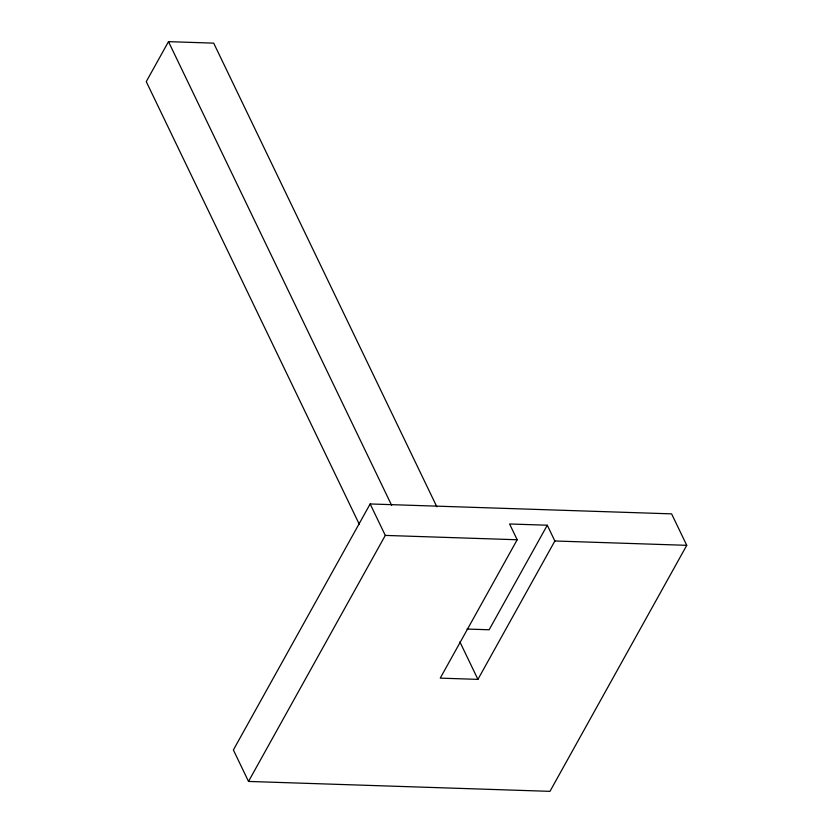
<?xml version="1.0" encoding="UTF-8"?>
<svg xmlns="http://www.w3.org/2000/svg" width="833" height="833" viewBox="0 0 833 833"><rect width="100%" height="100%" fill="white"/><g stroke="black" fill="none" stroke-linecap="round" stroke-linejoin="round"><path stroke-width="1.25" d="M436.867 506.849L213.696 43.139L168.485 41.65L146.254 81.634L359.283 524.259M370.154 503.955L233.375 749.971L248.515 781.437L549.967 791.35L686.746 545.323L671.606 513.867L370.154 503.955L385.294 535.411L248.515 781.437M517.178 539.753L440.24 678.135L477.923 679.374L554.861 540.992L547.271 525.217L509.588 523.978L517.178 539.753L385.294 535.411M547.271 525.217L489.138 629.769L467.042 629.05M554.861 540.992L686.746 545.323M459.889 641.91L477.923 679.374M168.485 41.65L391.656 505.36"/></g></svg>
